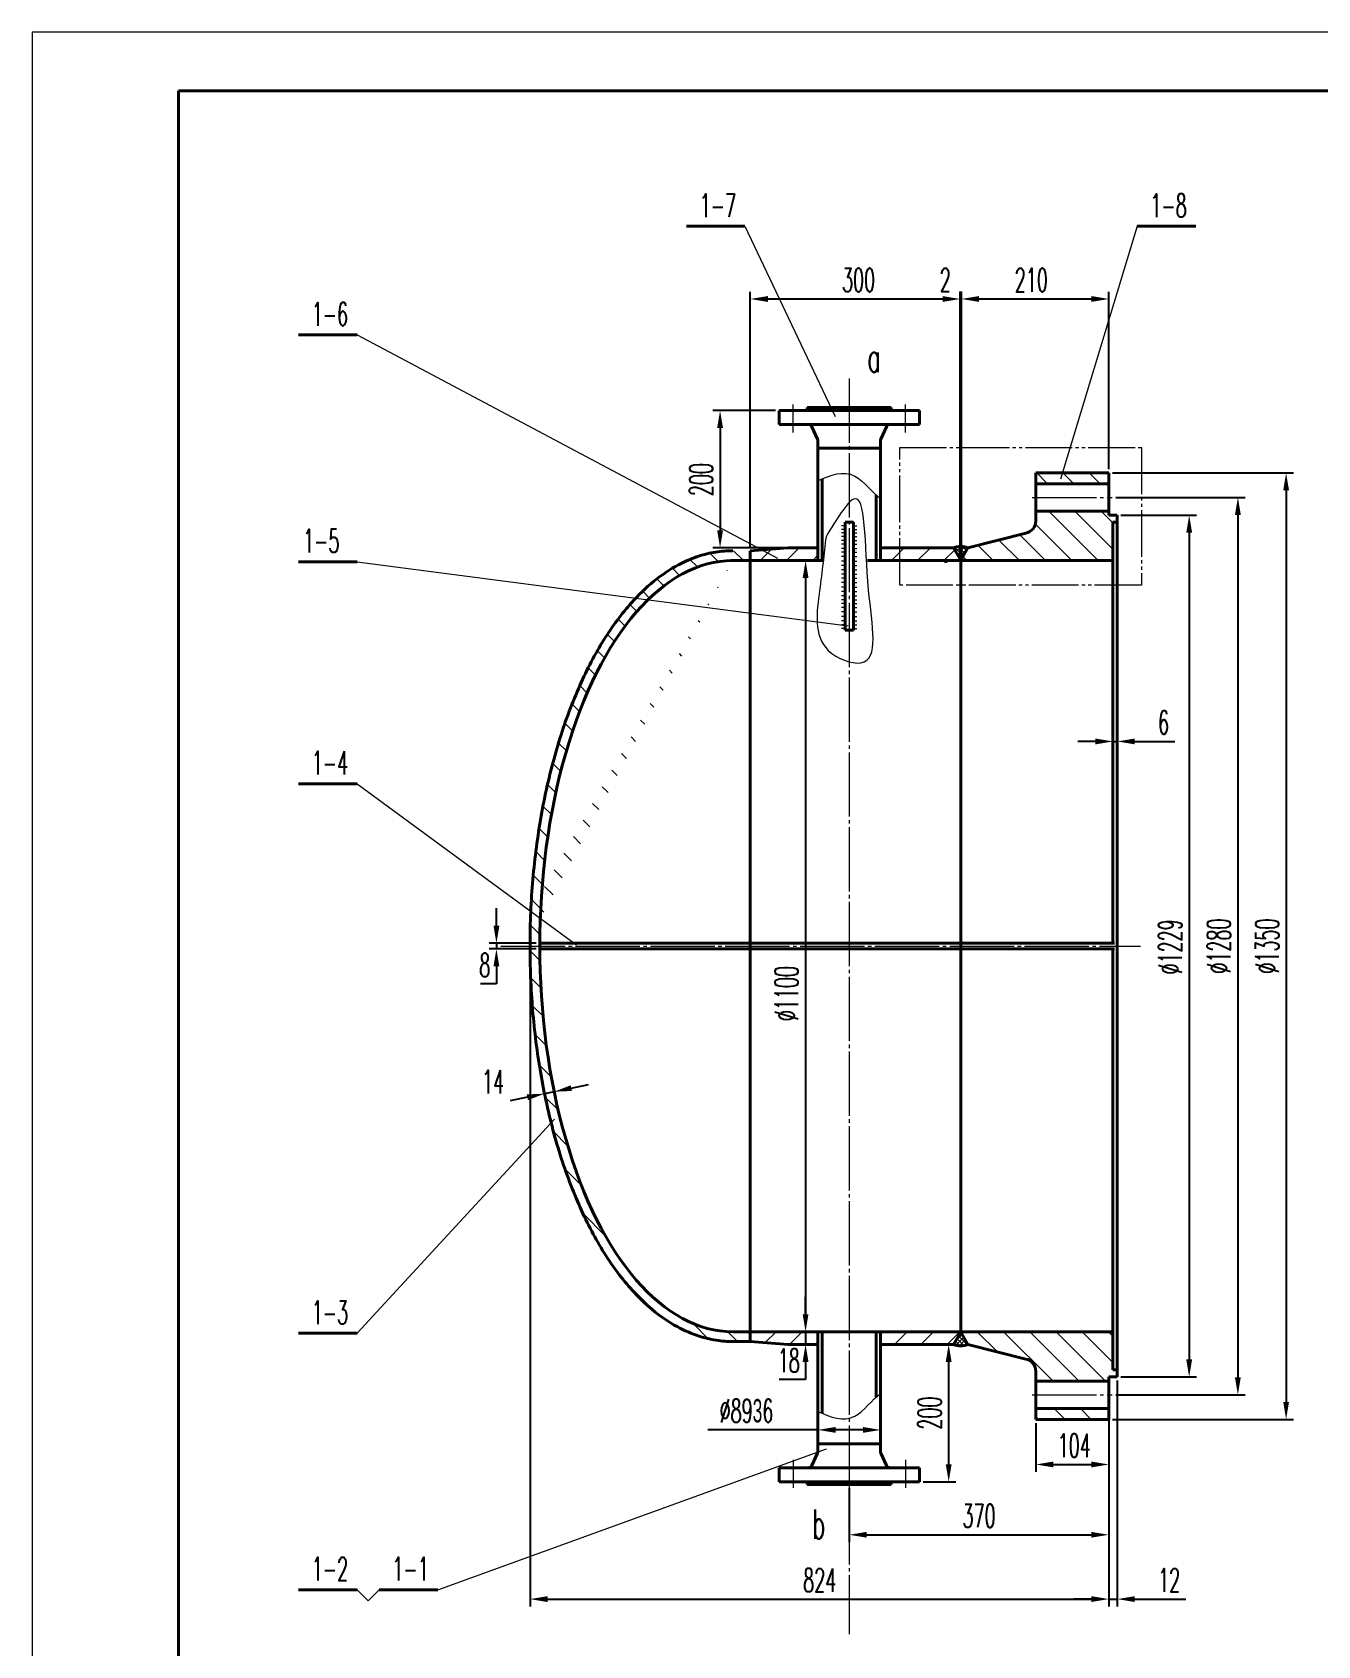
# Model space of a CAD drawing. Header units: millimetres. Extents: x 653 to 3278, y 1219 to 2187.
# Drawn here: x 653.4 to 873.2, y 1910.6 to 2186.8 of the extents above; entities that cross this region are included whole.
import ezdxf

# ---------------------------------------------------------------- set-up
doc = ezdxf.new("R2010")
doc.units = ezdxf.units.MM
doc.linetypes.add('JIS_08_11', pattern=[12.8, 11, -0.6, 0.6, -0.6])
doc.linetypes.add('JIS_09_08', pattern=[10.75, 8, -0.55, 0.55, -0.55, 0.55, -0.55])
for name, color, linetype, lineweight in [('图层1', 1, 'Continuous', 40), ('图层2', 4, 'JIS_08_11', 20), ('图层3', 2, 'Continuous', 20), ('图层5', 6, 'JIS_09_08', 20)]:
    doc.layers.add(name, color=color, linetype=linetype, lineweight=lineweight)
doc.styles.get("Standard").update_dxf_attribs({"font": 'romans.shx', "width": 0.55, "height": 4, "bigfont": 'gbcbig.shx'})
doc.styles.add('数字', font='romans.shx', dxfattribs={"width": 0.55, "height": 4, "bigfont": 'gbcbig.shx'})
doc.dimstyles.new('ISO-25', dxfattribs={"dimtxt": 4, "dimasz": 3, "dimexe": 1.25, "dimexo": 0.625, "dimgap": 1.25, "dimtad": 1, "dimtoh": 1, "dimtxsty": 'Standard', "dimcen": 2.5, "dimadec": 1, "dimazin": 2, "dimtfac": 1, "dimtmove": 0, "dimatfit": 3, "dimfxl": 1, "dimarcsym": 0})
pattern_1 = [(135, (246.604, 478.481), (-2.245064, -2.245064), [])]
pattern_2 = [(45, (246.6039, 478.4811), (-0.35921024, 0.35921024), []), (135, (246.6039, 478.4811), (-0.35921024, -0.35921024), [])]

# ---------------------------------------------------------------- blocks, each defined once
blk = doc.blocks.new('*D298')
at = {"layer": 'Defpoints', "color": 0}
for p in [(837.51, 1949.37), (793.11, 1938.21), (837.51, 1929.62)]:
    blk.add_point(p, dxfattribs=at)
at = {"layer": '图层3', "color": 0, "lineweight": -2}
for p, q in [((837.51, 1948.75), (837.51, 1928.37)), ((793.11, 1937.59), (793.11, 1928.37)), ((796.11, 1929.62), (834.51, 1929.62))]:
    blk.add_line(p, q, dxfattribs=at)
at = {"layer": '图层3', "color": 0}
for points in [[(796.11, 1930.12), (796.11, 1929.12), (793.11, 1929.62)], [(834.51, 1930.12), (834.51, 1929.12), (837.51, 1929.62)]]:
    blk.add_solid(points, dxfattribs=at)
at = {"layer": '图层3', "color": 0, "insert": (815.31, 1932.87), "char_height": 4, "attachment_point": 5, "style": '数字'}
blk.add_mtext('370', dxfattribs=at)
blk = doc.blocks.new('*D299')
at = {"layer": 'Defpoints', "color": 0}
for p in [(825.03, 1949.37), (837.51, 1949.37), (837.51, 1941.65)]:
    blk.add_point(p, dxfattribs=at)
at = {"layer": '图层3', "color": 0, "lineweight": -2}
for p, q in [((825.03, 1948.75), (825.03, 1940.4)), ((837.51, 1948.75), (837.51, 1940.4)), ((828.03, 1941.65), (834.51, 1941.65))]:
    blk.add_line(p, q, dxfattribs=at)
at = {"layer": '图层3', "color": 0}
for points in [[(828.03, 1942.15), (828.03, 1941.15), (825.03, 1941.65)], [(834.51, 1942.15), (834.51, 1941.15), (837.51, 1941.65)]]:
    blk.add_solid(points, dxfattribs=at)
at = {"layer": '图层3', "color": 0, "insert": (831.59, 1944.9), "char_height": 4, "attachment_point": 5, "style": '数字'}
blk.add_mtext('104', dxfattribs=at)
blk = doc.blocks.new('*D300')
at = {"layer": 'Defpoints', "color": 0}
for p in [(805.11, 1962.21), (810.12, 1962.21), (805.11, 1938.69)]:
    blk.add_point(p, dxfattribs=at)
at = {"layer": '图层3', "color": 0, "lineweight": -2}
for p, q in [((805.73, 1962.21), (811.37, 1962.21)), ((810.12, 1941.69), (810.12, 1959.21)), ((805.73, 1938.69), (811.37, 1938.69))]:
    blk.add_line(p, q, dxfattribs=at)
at = {"layer": '图层3', "color": 0}
for points in [[(809.62, 1959.21), (810.62, 1959.21), (810.12, 1962.21)], [(809.62, 1941.69), (810.62, 1941.69), (810.12, 1938.69)]]:
    blk.add_solid(points, dxfattribs=at)
at = {"layer": '图层3', "color": 0, "insert": (806.87, 1950.45), "char_height": 4, "attachment_point": 5, "rotation": 90, "style": '数字'}
blk.add_mtext('200', dxfattribs=at)
blk = doc.blocks.new('*D285')
at = {"layer": 'Defpoints', "color": 0}
for p in [(787.77, 1947.57), (798.45, 1947.57), (798.45, 1947.47)]:
    blk.add_point(p, dxfattribs=at)
at = {"layer": '图层3', "color": 0, "lineweight": -2}
for p, q in [((787.77, 1947.57), (768.93, 1947.57)), ((787.77, 1948.19), (787.77, 1948.82)), ((795.45, 1947.57), (790.77, 1947.57)), ((798.45, 1948.1), (798.45, 1948.82))]:
    blk.add_line(p, q, dxfattribs=at)
at = {"layer": '图层3', "color": 0}
for points in [[(790.77, 1948.07), (790.77, 1947.07), (787.77, 1947.57)], [(795.45, 1948.07), (795.45, 1947.07), (798.45, 1947.57)]]:
    blk.add_solid(points, dxfattribs=at)
at = {"layer": '图层3', "color": 0, "insert": (775.53, 1950.82), "char_height": 4, "attachment_point": 5, "style": '数字'}
blk.add_mtext('%%C89{\\fUniversalMath1 BT|b0|i0|c2|p16;3}6', dxfattribs=at)
blk = doc.blocks.new('*D301')
at = {"layer": 'Defpoints', "color": 0}
for p in [(781.11, 2122.05), (771.02, 2098.55), (782.85, 2098.55)]:
    blk.add_point(p, dxfattribs=at)
at = {"layer": '图层3', "color": 0, "lineweight": -2}
for p, q in [((780.48, 2122.05), (769.77, 2122.05)), ((771.02, 2119.05), (771.02, 2101.55)), ((782.22, 2098.55), (769.77, 2098.55))]:
    blk.add_line(p, q, dxfattribs=at)
at = {"layer": '图层3', "color": 0}
for points in [[(770.52, 2119.05), (771.52, 2119.05), (771.02, 2122.05)], [(770.52, 2101.55), (771.52, 2101.55), (771.02, 2098.55)]]:
    blk.add_solid(points, dxfattribs=at)
at = {"layer": '图层3', "color": 0, "insert": (767.77, 2110.22), "char_height": 4, "attachment_point": 5, "rotation": 90, "style": '数字'}
blk.add_mtext('200', dxfattribs=at)
blk = doc.blocks.new('*D302')
at = {"layer": 'Defpoints', "color": 0}
for p in [(812.07, 2141.13), (776.19, 2098.05), (812.07, 2096.37)]:
    blk.add_point(p, dxfattribs=at)
at = {"layer": '图层3', "color": 0, "lineweight": -2}
for p, q in [((776.19, 2098.68), (776.19, 2142.38)), ((779.19, 2141.13), (809.07, 2141.13)), ((812.07, 2097), (812.07, 2142.38))]:
    blk.add_line(p, q, dxfattribs=at)
at = {"layer": '图层3', "color": 0}
for points in [[(779.19, 2141.63), (779.19, 2140.63), (776.19, 2141.13)], [(809.07, 2141.63), (809.07, 2140.63), (812.07, 2141.13)]]:
    blk.add_solid(points, dxfattribs=at)
at = {"layer": '图层3', "color": 0, "insert": (794.7, 2144.38), "char_height": 4, "attachment_point": 5, "style": '数字'}
blk.add_mtext('300', dxfattribs=at)
blk = doc.blocks.new('*D303')
at = {"layer": 'Defpoints', "color": 0}
for p in [(837.51, 2141.13), (837.51, 2111.37), (812.31, 2096.36)]:
    blk.add_point(p, dxfattribs=at)
at = {"layer": '图层3', "color": 0, "lineweight": -2}
for p, q in [((812.31, 2096.99), (812.31, 2142.38)), ((815.31, 2141.13), (834.51, 2141.13)), ((837.51, 2112), (837.51, 2142.38))]:
    blk.add_line(p, q, dxfattribs=at)
at = {"layer": '图层3', "color": 0}
for points in [[(815.31, 2141.63), (815.31, 2140.63), (812.31, 2141.13)], [(834.51, 2141.63), (834.51, 2140.63), (837.51, 2141.13)]]:
    blk.add_solid(points, dxfattribs=at)
at = {"layer": '图层3', "color": 0, "insert": (824.25, 2144.38), "char_height": 4, "attachment_point": 5, "style": '数字'}
blk.add_mtext('210', dxfattribs=at)
blk = doc.blocks.new('*D304')
at = {"layer": 'Defpoints', "color": 0}
for p in [(738.51, 2030.37), (837.51, 1949.37), (837.51, 1918.61)]:
    blk.add_point(p, dxfattribs=at)
at = {"layer": '图层3', "color": 0, "lineweight": -2}
for p, q in [((738.51, 2029.75), (738.51, 1917.36)), ((837.51, 1948.75), (837.51, 1917.36)), ((741.51, 1918.61), (834.51, 1918.61))]:
    blk.add_line(p, q, dxfattribs=at)
at = {"layer": '图层3', "color": 0}
for points in [[(741.51, 1919.11), (741.51, 1918.11), (738.51, 1918.61)], [(834.51, 1919.11), (834.51, 1918.11), (837.51, 1918.61)]]:
    blk.add_solid(points, dxfattribs=at)
at = {"layer": '图层3', "color": 0, "insert": (788.06, 1921.86), "char_height": 4, "attachment_point": 5, "style": '数字'}
blk.add_mtext('824', dxfattribs=at)
blk = doc.blocks.new('*D305')
at = {"layer": 'Defpoints', "color": 0}
for p in [(837.51, 1956.63), (838.95, 1956.63), (838.95, 1918.61)]:
    blk.add_point(p, dxfattribs=at)
at = {"layer": '图层3', "color": 0, "lineweight": -2}
for p, q in [((837.51, 1956.01), (837.51, 1917.36)), ((838.95, 1956.01), (838.95, 1917.36)), ((834.51, 1918.61), (831.51, 1918.61)), ((837.51, 1918.61), (838.95, 1918.61)), ((841.95, 1918.61), (850.69, 1918.61))]:
    blk.add_line(p, q, dxfattribs=at)
at = {"layer": '图层3', "color": 0}
for points in [[(834.51, 1919.11), (834.51, 1918.11), (837.51, 1918.61)], [(841.95, 1919.11), (841.95, 1918.11), (838.95, 1918.61)]]:
    blk.add_solid(points, dxfattribs=at)
at = {"layer": '图层3', "color": 0, "insert": (847.82, 1921.86), "char_height": 4, "attachment_point": 5, "style": '数字'}
blk.add_mtext('12', dxfattribs=at)
blk = doc.blocks.new('*D306')
at = {"layer": 'Defpoints', "color": 0}
for p in [(838.23, 2066.88), (838.95, 2066.88), (838.95, 2065.4)]:
    blk.add_point(p, dxfattribs=at)
at = {"layer": '图层3', "color": 0, "lineweight": -2}
for p, q in [((838.23, 2066.26), (838.23, 2064.15)), ((838.95, 2066.26), (838.95, 2064.15)), ((835.23, 2065.4), (832.23, 2065.4)), ((838.23, 2065.4), (838.95, 2065.4)), ((841.95, 2065.4), (848.81, 2065.4))]:
    blk.add_line(p, q, dxfattribs=at)
at = {"layer": '图层3', "color": 0}
for points in [[(835.23, 2065.9), (835.23, 2064.9), (838.23, 2065.4)], [(841.95, 2065.9), (841.95, 2064.9), (838.95, 2065.4)]]:
    blk.add_solid(points, dxfattribs=at)
at = {"layer": '图层3', "color": 0, "insert": (846.88, 2068.65), "char_height": 4, "attachment_point": 5, "style": '数字'}
blk.add_mtext('6', dxfattribs=at)
blk = doc.blocks.new('*D307')
at = {"layer": 'Defpoints', "color": 0}
for p in [(732.76, 2029.89), (740.19, 2030.85), (740.19, 2029.89)]:
    blk.add_point(p, dxfattribs=at)
at = {"layer": '图层3', "color": 0, "lineweight": -2}
for p, q in [((732.76, 2033.85), (732.76, 2036.85)), ((739.56, 2030.85), (731.51, 2030.85)), ((739.56, 2029.89), (731.51, 2029.89)), ((732.76, 2030.85), (732.76, 2029.89)), ((732.76, 2026.89), (732.76, 2023.89)), ((732.76, 2023.89), (730.04, 2023.89))]:
    blk.add_line(p, q, dxfattribs=at)
at = {"layer": '图层3', "color": 0}
for points in [[(732.26, 2033.85), (733.26, 2033.85), (732.76, 2030.85)], [(732.26, 2026.89), (733.26, 2026.89), (732.76, 2029.89)]]:
    blk.add_solid(points, dxfattribs=at)
at = {"layer": '图层3', "color": 0, "insert": (730.77, 2027.14), "char_height": 4, "attachment_point": 5, "style": '数字'}
blk.add_mtext('8', dxfattribs=at)
blk = doc.blocks.new('*D308')
at = {"layer": 'Defpoints', "color": 0}
for p in [(740.98, 2005.11), (742.73, 2004.98), (741.08, 2004.63)]:
    blk.add_point(p, dxfattribs=at)
at = {"layer": '图层3', "color": 0, "lineweight": -2}
for p, q in [((740.95, 2005.24), (740.73, 2006.33)), ((742.63, 2005.45), (740.98, 2005.11)), ((742.6, 2005.59), (742.37, 2006.68)), ((745.56, 2006.07), (748.5, 2006.68)), ((738.05, 2004.5), (735.11, 2003.89))]:
    blk.add_line(p, q, dxfattribs=at)
at = {"layer": '图层3', "color": 0}
for points in [[(737.94, 2004.99), (738.15, 2004.01), (740.98, 2005.11)], [(745.46, 2006.55), (745.67, 2005.58), (742.63, 2005.45)]]:
    blk.add_solid(points, dxfattribs=at)
at = {"layer": '图层3', "color": 0, "insert": (732.18, 2007.14), "char_height": 4, "attachment_point": 5, "style": '数字'}
blk.add_mtext('14', dxfattribs=at)
blk = doc.blocks.new('*D309')
at = {"layer": 'Defpoints', "color": 0}
for p in [(780.77, 2096.37), (780.77, 1964.37), (785.64, 1964.37)]:
    blk.add_point(p, dxfattribs=at)
at = {"layer": '图层3', "color": 0, "lineweight": -2}
for p, q in [((781.39, 2096.37), (786.89, 2096.37)), ((785.64, 2093.37), (785.64, 1967.37)), ((781.39, 1964.37), (786.89, 1964.37))]:
    blk.add_line(p, q, dxfattribs=at)
at = {"layer": '图层3', "color": 0}
for points in [[(785.14, 2093.37), (786.14, 2093.37), (785.64, 2096.37)], [(785.14, 1967.37), (786.14, 1967.37), (785.64, 1964.37)]]:
    blk.add_solid(points, dxfattribs=at)
at = {"layer": '图层3', "color": 0, "insert": (782.39, 2022.25), "char_height": 4, "attachment_point": 5, "rotation": 90, "style": '数字'}
blk.add_mtext('%%C1100', dxfattribs=at)
blk = doc.blocks.new('*D310')
at = {"layer": 'Defpoints', "color": 0}
for p in [(785.64, 1964.37), (782.67, 1962.21), (785.64, 1962.21)]:
    blk.add_point(p, dxfattribs=at)
at = {"layer": '图层3', "color": 0, "lineweight": -2}
for p, q in [((785.64, 1967.37), (785.64, 1970.37)), ((785.01, 1964.37), (784.39, 1964.37)), ((785.64, 1964.37), (785.64, 1962.21)), ((783.29, 1962.21), (786.89, 1962.21)), ((785.64, 1959.21), (785.64, 1956.21)), ((785.64, 1956.21), (781.14, 1956.21))]:
    blk.add_line(p, q, dxfattribs=at)
at = {"layer": '图层3', "color": 0}
for points in [[(785.14, 1967.37), (786.14, 1967.37), (785.64, 1964.37)], [(785.14, 1959.21), (786.14, 1959.21), (785.64, 1962.21)]]:
    blk.add_solid(points, dxfattribs=at)
at = {"layer": '图层3', "color": 0, "insert": (782.76, 1959.46), "char_height": 4, "attachment_point": 5, "style": '数字'}
blk.add_mtext('18', dxfattribs=at)
blk = doc.blocks.new('*D311')
at = {"layer": 'Defpoints', "color": 0}
for p in [(838.95, 2104.11), (838.95, 1956.63), (851.26, 1956.63)]:
    blk.add_point(p, dxfattribs=at)
at = {"layer": '图层3', "color": 0, "lineweight": -2}
for p, q in [((839.57, 2104.11), (852.51, 2104.11)), ((851.26, 2101.11), (851.26, 1959.63)), ((839.57, 1956.63), (852.51, 1956.63))]:
    blk.add_line(p, q, dxfattribs=at)
at = {"layer": '图层3', "color": 0}
for points in [[(850.76, 2101.11), (851.76, 2101.11), (851.26, 2104.11)], [(850.76, 1959.63), (851.76, 1959.63), (851.26, 1956.63)]]:
    blk.add_solid(points, dxfattribs=at)
at = {"layer": '图层3', "color": 0, "insert": (848.01, 2030.24), "char_height": 4, "attachment_point": 5, "rotation": 90, "style": '数字'}
blk.add_mtext('%%C1229', dxfattribs=at)
blk = doc.blocks.new('*D312')
at = {"layer": 'Defpoints', "color": 0}
for p in [(838.11, 2107.17), (838.11, 1953.57), (859.59, 1953.57)]:
    blk.add_point(p, dxfattribs=at)
at = {"layer": '图层3', "color": 0, "lineweight": -2}
for p, q in [((838.73, 2107.17), (860.84, 2107.17)), ((859.59, 2104.17), (859.59, 1956.57)), ((838.73, 1953.57), (860.84, 1953.57))]:
    blk.add_line(p, q, dxfattribs=at)
at = {"layer": '图层3', "color": 0}
for points in [[(859.09, 2104.17), (860.09, 2104.17), (859.59, 2107.17)], [(859.09, 1956.57), (860.09, 1956.57), (859.59, 1953.57)]]:
    blk.add_solid(points, dxfattribs=at)
at = {"layer": '图层3', "color": 0, "insert": (856.34, 2030.37), "char_height": 4, "attachment_point": 5, "rotation": 90, "style": '数字'}
blk.add_mtext('%%C1280', dxfattribs=at)
blk = doc.blocks.new('*D313')
at = {"layer": 'Defpoints', "color": 0}
for p in [(837.51, 2111.37), (837.51, 1949.37), (867.84, 1949.37)]:
    blk.add_point(p, dxfattribs=at)
at = {"layer": '图层3', "color": 0, "lineweight": -2}
for p, q in [((838.13, 2111.37), (869.09, 2111.37)), ((867.84, 2108.37), (867.84, 1952.37)), ((838.13, 1949.37), (869.09, 1949.37))]:
    blk.add_line(p, q, dxfattribs=at)
at = {"layer": '图层3', "color": 0}
for points in [[(867.34, 2108.37), (868.34, 2108.37), (867.84, 2111.37)], [(867.34, 1952.37), (868.34, 1952.37), (867.84, 1949.37)]]:
    blk.add_solid(points, dxfattribs=at)
at = {"layer": '图层3', "color": 0, "insert": (864.59, 2030.37), "char_height": 4, "attachment_point": 5, "rotation": 90, "style": '数字'}
blk.add_mtext('%%C1350', dxfattribs=at)

msp = doc.modelspace()

# ---------------------------------------------------------------- hatches: boundary and pattern name
at = {"layer": '图层3'}
h = msp.add_hatch(dxfattribs=at)
h.set_pattern_fill('ANSI31', color=256, angle=90, style=0)
h.paths.add_polyline_path([(838.226, 2102.913), (838.946, 2102.913), (838.946, 2104.113), (837.506, 2104.113), (837.506, 2104.833), (825.026, 2104.833), (825.026, 2103.151, -0.3525056), (823.327, 2101.041), (813.414, 2098.533), (812.306, 2096.613), (812.306, 2096.361), (838.226, 2096.373)])
h.paths.add_polyline_path([(838.226, 1964.373), (812.306, 1964.373), (812.306, 1964.133), (813.414, 1962.213), (823.327, 1959.704, -0.3525056), (825.026, 1957.594), (825.026, 1955.913), (837.506, 1955.913), (837.506, 1956.633), (838.946, 1956.633), (838.946, 1957.833), (838.226, 1957.833)])
h.paths.add_polyline_path([(837.506, 1951.233), (825.026, 1951.233), (825.026, 1949.373), (837.506, 1949.373)])
h.paths.add_polyline_path([(837.506, 2111.373), (825.026, 2111.373), (825.026, 2109.513), (837.506, 2109.513)])
h = msp.add_hatch(dxfattribs=at)
h.set_pattern_fill('ANSI37', color=256, scale=0.16, style=0)
h.set_pattern_definition(pattern_2)
h.paths.add_polyline_path([(813.414, 2098.533, 0.2121698), (810.957, 2098.533), (812.066, 2096.613), (812.066, 2096.361), (812.306, 2096.361), (812.306, 2096.613)])
h = msp.add_hatch(dxfattribs=at)
h.set_pattern_fill('ANSI31', color=256, angle=90, style=0)
h.set_pattern_definition(pattern_1)
edge = h.paths.add_edge_path()
edge.add_line((776.186, 2098.053), (773.186, 2098.053))
edge.add_spline(control_points=[(773.186, 2098.053), (772.201, 2098.053), (771.216, 2097.972), (769.259, 2097.654), (768.286, 2097.415), (766.362, 2096.784), (765.41, 2096.392), (763.014, 2095.2), (761.591, 2094.296), (758.834, 2092.155), (757.501, 2090.919), (754.521, 2087.687), (752.913, 2085.575), (749.913, 2080.871), (748.519, 2078.28), (745.975, 2072.688), (744.825, 2069.687), (742.794, 2063.356), (741.914, 2060.026), (740.445, 2053.127), (739.857, 2049.558), (739.215, 2044.185), (739.042, 2042.437), (738.905, 2040.678)], knot_values=[0, 0, 0, 0, 0.081243, 0.081243, 0.162486, 0.162486, 0.243729, 0.243729, 0.3703096, 0.3703096, 0.4968902, 0.4968902, 0.6647397, 0.6647397, 0.8325891, 0.8325891, 1.0004386, 1.0004386, 1.168288, 1.168288, 1.3361375, 1.3361375, 1.4160192, 1.4160192, 1.4160192, 1.4160192], degree=3, periodic=0)
edge.add_line((738.905, 2040.678), (740.517, 2039.709))
edge.add_ellipse((773.186, 2030.373), major_axis=(0, 66), ratio=0.5, start_angle=0, end_angle=81.86786, ccw=False)
edge.add_line((773.186, 2096.373), (776.186, 2096.373))
edge.add_line((776.186, 2096.373), (776.186, 2098.053))
h = msp.add_hatch(dxfattribs=at)
h.set_pattern_fill('ANSI31', color=256, style=0)
h.set_pattern_definition([(45, (246.604, 478.481), (-2.245064, 2.245064), [])])
h.paths.add_polyline_path([(810.957, 2098.533), (799.799, 2098.533), (798.446, 2096.361), (798.446, 2096.354), (812.066, 2096.361), (812.066, 2096.613)])
h.paths.add_polyline_path([(787.766, 2098.533), (782.666, 2098.533), (776.186, 2098.053), (776.186, 2096.373), (787.766, 2096.373)])
h.paths.add_polyline_path([(787.766, 1964.373), (776.186, 1964.373), (776.186, 1962.693), (782.666, 1962.213), (787.766, 1962.213)])
h.paths.add_polyline_path([(812.066, 1964.133), (812.066, 1964.373), (798.446, 1964.373), (798.446, 1962.213), (810.957, 1962.213)])
h = msp.add_hatch(dxfattribs=at)
h.set_pattern_fill('ANSI31', color=256, angle=90, style=0)
h.set_pattern_definition(pattern_1)
edge = h.paths.add_edge_path()
edge.add_ellipse((773.186, 2030.373), major_axis=(0, 66), ratio=0.5, start_angle=81.86786, end_angle=90, ccw=False)
edge.add_line((740.517, 2039.709), (738.905, 2040.678))
edge.add_spline(control_points=[(738.905, 2040.678), (738.754, 2038.741), (738.646, 2036.791), (738.53, 2033.35), (738.506, 2031.861), (738.506, 2030.373)], knot_values=[1.4160192, 1.4160192, 1.4160192, 1.4160192, 1.5039869, 1.5039869, 1.5707964, 1.5707964, 1.5707964, 1.5707964], degree=3, periodic=0)
edge.add_line((738.506, 2030.373), (740.186, 2030.373))
h = msp.add_hatch(dxfattribs=at)
h.set_pattern_fill('ANSI31', color=256, angle=90, style=0)
h.set_pattern_definition(pattern_1)
edge = h.paths.add_edge_path()
edge.add_spline(control_points=[(738.506, 2030.373), (738.506, 2028.121), (738.562, 2025.87), (738.865, 2019.909), (739.21, 2016.219), (740.204, 2009), (740.854, 2005.473), (742.44, 1998.675), (743.378, 1995.405), (745.517, 1989.211), (746.719, 1986.288), (749.361, 1980.865), (750.801, 1978.366), (753.888, 1973.86), (755.535, 1971.853), (759.006, 1968.391), (760.83, 1966.935), (763.951, 1965.039), (765.206, 1964.423), (767.761, 1963.46), (769.06, 1963.115), (771.304, 1962.766), (772.245, 1962.693), (773.186, 1962.693)], knot_values=[1.5707964, 1.5707964, 1.5707964, 1.5707964, 1.6718364, 1.6718364, 1.8396858, 1.8396858, 2.0075353, 2.0075353, 2.1753847, 2.1753847, 2.3432342, 2.3432342, 2.5110836, 2.5110836, 2.6789331, 2.6789331, 2.8467825, 2.8467825, 2.9553785, 2.9553785, 3.0639746, 3.0639746, 3.1415927, 3.1415927, 3.1415927, 3.1415927], degree=3, periodic=0)
edge.add_line((773.186, 1962.693), (776.186, 1962.693))
edge.add_line((776.186, 1962.693), (776.186, 1964.373))
edge.add_line((776.186, 1964.373), (773.186, 1964.373))
edge.add_ellipse((773.186, 2030.373), major_axis=(0, 66), ratio=0.5, start_angle=90, end_angle=180, ccw=False)
edge.add_line((740.186, 2030.373), (738.506, 2030.373))
h = msp.add_hatch(dxfattribs=at)
h.set_pattern_fill('ANSI37', color=256, scale=0.16, style=0)
h.set_pattern_definition(pattern_2)
h.paths.add_polyline_path([(813.414, 1962.213), (812.306, 1964.133), (812.306, 1964.373), (812.066, 1964.373), (812.066, 1964.133), (810.957, 1962.213, 0.2121698)])

# ---------------------------------------------------------------- linework, layer by layer
at = {"layer": '图层1'}
for p, q in [((678.366, 2176.779), (678.366, 1602.779)), ((1063.866, 2176.779), (678.366, 2176.779)), ((765.277, 2153.575), (775.277, 2153.575)), ((842.379, 2153.575), (852.379, 2153.575)), ((698.931, 2134.975), (708.931, 2134.975)), ((805.106, 2122.053), (781.106, 2122.053)), ((781.106, 2119.653), (781.106, 2122.053)), ((800.306, 2122.533), (785.906, 2122.533)), ((785.906, 2122.533), (785.906, 2122.053)), ((800.306, 2122.533), (800.306, 2122.053)), ((805.106, 2119.653), (805.106, 2122.053)), ((805.106, 2119.653), (781.106, 2119.653)), ((787.695, 2117.16), (786.701, 2119.243)), ((798.516, 2117.16), (799.51, 2119.243)), ((787.766, 2096.373), (787.766, 2116.85)), ((787.766, 2115.573), (798.446, 2115.573)), ((798.446, 2096.354), (798.446, 2116.85)), ((788.486, 2096.373), (788.486, 2110.351)), ((837.506, 2111.373), (825.026, 2111.373)), ((825.026, 2111.373), (825.026, 2103.151)), ((837.506, 2111.373), (837.506, 2104.113)), ((797.726, 2096.354), (797.726, 2107.554)), ((825.026, 2109.513), (837.506, 2109.513)), ((837.506, 2104.833), (825.026, 2104.833)), ((792.386, 2102.911), (792.386, 2084.42)), ((792.386, 2102.911), (793.826, 2102.911)), ((793.826, 2102.911), (793.826, 2084.42)), ((838.946, 2104.113), (837.506, 2104.113)), ((838.946, 2102.913), (838.226, 2102.913)), ((838.226, 2030.853), (838.226, 2102.913)), ((838.946, 2104.113), (838.946, 1956.633)), ((823.327, 2101.041), (813.414, 2098.533)), ((698.931, 2096.144), (708.931, 2096.144)), ((788.689, 2096.373), (772.843, 2096.373)), ((776.186, 2098.053), (782.666, 2098.533)), ((776.186, 1962.693), (776.186, 2098.053)), ((787.766, 2098.533), (782.666, 2098.533)), ((838.226, 2096.373), (796.237, 2096.353)), ((810.957, 2098.533), (798.446, 2098.533)), ((809.656, 2096.359), (809.656, 2095.984)), ((812.066, 2096.613), (810.957, 2098.533)), ((812.066, 2096.613), (812.066, 2096.373)), ((812.182, 2096.373), (812.182, 1964.373)), ((812.306, 2096.613), (813.414, 2098.533)), ((812.306, 2096.613), (812.306, 2096.373)), ((792.386, 2084.42), (793.826, 2084.42)), ((698.931, 2058.158), (708.931, 2058.158)), ((740.186, 2030.853), (838.476, 2030.853)), ((740.186, 2029.893), (838.476, 2029.893)), ((838.226, 1957.833), (838.226, 2029.893)), ((698.931, 1964.111), (708.931, 1964.111)), ((812.066, 1964.373), (773.186, 1964.373)), ((787.766, 1964.373), (787.766, 1943.896)), ((788.486, 1964.373), (788.486, 1950.394)), ((797.726, 1964.373), (797.726, 1953.192)), ((798.446, 1964.373), (798.446, 1943.896)), ((812.066, 1964.133), (810.957, 1962.213)), ((838.226, 1964.373), (812.066, 1964.373)), ((812.066, 1964.133), (812.066, 1964.373)), ((812.306, 1964.133), (812.306, 1964.373)), ((812.306, 1964.133), (813.414, 1962.213)), ((773.186, 1962.693), (776.186, 1962.693)), ((776.186, 1962.693), (782.666, 1962.213)), ((787.766, 1962.213), (782.666, 1962.213)), ((810.957, 1962.213), (798.446, 1962.213)), ((823.327, 1959.704), (813.414, 1962.213)), ((825.026, 1949.373), (825.026, 1957.594)), ((825.026, 1955.913), (837.506, 1955.913)), ((838.946, 1956.633), (837.506, 1956.633)), ((837.506, 1956.633), (837.506, 1949.373)), ((838.946, 1957.833), (838.226, 1957.833)), ((837.506, 1951.233), (825.026, 1951.233)), ((825.026, 1951.233), (825.026, 1951.233)), ((837.506, 1949.373), (825.026, 1949.373)), ((787.766, 1945.173), (798.446, 1945.173)), ((787.695, 1943.585), (786.701, 1941.502)), ((798.516, 1943.585), (799.51, 1941.502)), ((805.106, 1941.093), (781.106, 1941.093)), ((781.106, 1941.093), (781.106, 1938.693)), ((805.106, 1938.693), (781.106, 1938.693)), ((785.906, 1938.213), (785.906, 1938.693)), ((800.306, 1938.213), (800.306, 1938.693)), ((805.106, 1941.093), (805.106, 1938.693)), ((800.306, 1938.213), (785.906, 1938.213)), ((698.931, 1920.198), (708.931, 1920.198)), ((712.718, 1920.198), (722.718, 1920.198))]:
    msp.add_line(p, q, dxfattribs=at)
for centre, radius, start, end in [((786.051, 2118.933), 0.72, 25.51387, 90), ((800.16, 2118.933), 0.72, 90, 154.48613), ((787.046, 2116.85), 0.72, 0, 25.51387), ((799.166, 2116.85), 0.72, 154.48613, 180), ((822.866, 2103.151), 2.16, 282.32865, 0), ((812.186, 2095.768), 3.025, 66.04241, 113.95759), ((812.186, 1964.977), 3.025, 246.04241, 293.95759), ((822.866, 1957.594), 2.16, 0, 77.67135), ((786.051, 1941.813), 0.72, 270, 334.48613), ((787.046, 1943.896), 0.72, 334.48613, 0), ((799.166, 1943.896), 0.72, 180, 205.51387), ((800.16, 1941.813), 0.72, 205.51387, 270)]:
    msp.add_arc(centre, radius, start, end, dxfattribs=at)
msp.add_ellipse((773.186, 2030.373), major_axis=(0, 66), ratio=0.5, start_param=0, end_param=3.1415927, dxfattribs=at)
msp.add_open_spline([(773.186, 2098.053), (772.201, 2098.053), (771.216, 2097.972), (769.259, 2097.654), (768.286, 2097.415), (766.362, 2096.784), (765.41, 2096.392), (763.014, 2095.2), (761.591, 2094.296), (758.834, 2092.155), (757.501, 2090.919), (754.521, 2087.687), (752.913, 2085.575), (749.913, 2080.871), (748.519, 2078.28), (745.975, 2072.688), (744.825, 2069.687), (742.794, 2063.356), (741.914, 2060.026), (740.445, 2053.127), (739.857, 2049.558), (738.987, 2042.278), (738.705, 2038.566), (738.455, 2031.103), (738.487, 2027.351), (738.865, 2019.909), (739.21, 2016.219), (740.204, 2009), (740.854, 2005.473), (742.44, 1998.675), (743.378, 1995.405), (745.517, 1989.211), (746.719, 1986.288), (749.361, 1980.865), (750.801, 1978.366), (753.888, 1973.86), (755.535, 1971.853), (759.006, 1968.391), (760.83, 1966.935), (763.951, 1965.039), (765.206, 1964.423), (767.761, 1963.46), (769.06, 1963.115), (771.304, 1962.766), (772.245, 1962.693), (773.186, 1962.693)], degree=3, knots=[0, 0, 0, 0, 0.081243, 0.081243, 0.162486, 0.162486, 0.243729, 0.243729, 0.3703096, 0.3703096, 0.4968902, 0.4968902, 0.6647397, 0.6647397, 0.8325891, 0.8325891, 1.0004386, 1.0004386, 1.168288, 1.168288, 1.3361375, 1.3361375, 1.5039869, 1.5039869, 1.6718364, 1.6718364, 1.8396858, 1.8396858, 2.0075353, 2.0075353, 2.1753847, 2.1753847, 2.3432342, 2.3432342, 2.5110836, 2.5110836, 2.6789331, 2.6789331, 2.8467825, 2.8467825, 2.9553785, 2.9553785, 3.0639746, 3.0639746, 3.1415927, 3.1415927, 3.1415927, 3.1415927], dxfattribs=at)
at = {"layer": '图层2'}
for p, q in [((793.106, 2127.533), (793.106, 1912.602)), ((783.506, 2118.278), (783.506, 2123.078)), ((802.706, 2118.278), (802.706, 2123.078)), ((824.426, 2107.173), (838.106, 2107.173)), ((733.506, 2030.373), (842.946, 2030.373)), ((824.426, 1953.573), (838.106, 1953.573)), ((783.506, 1942.467), (783.506, 1937.667)), ((802.706, 1942.467), (802.706, 1937.667))]:
    msp.add_line(p, q, dxfattribs=at)
at = {"layer": '图层3'}
for p, q in [((653.366, 2186.779), (653.366, 1592.779)), ((1494.366, 2186.779), (653.366, 2186.779)), ((775.277, 2153.575), (790.717, 2120.991)), ((842.379, 2153.575), (829.248, 2110.3)), ((809.066, 2141.133), (802.099, 2141.133)), ((812.066, 2141.758), (812.066, 2142.383)), ((812.306, 2141.133), (812.066, 2141.133)), ((812.306, 2141.758), (812.306, 2142.383)), ((815.306, 2141.133), (818.306, 2141.133)), ((708.931, 2134.975), (780.82, 2096.791)), ((792.386, 2102.28), (791.78, 2102.28)), ((792.386, 2101.658), (791.78, 2101.658)), ((792.386, 2101.658), (791.78, 2101.658)), ((793.826, 2102.28), (794.431, 2102.28)), ((793.826, 2101.658), (794.431, 2101.658)), ((793.826, 2101.658), (794.431, 2101.658)), ((792.386, 2101.116), (791.78, 2101.116)), ((792.386, 2100.481), (791.78, 2100.481)), ((792.386, 2099.813), (791.78, 2099.813)), ((792.386, 2099.145), (791.78, 2099.145)), ((793.826, 2101.116), (794.431, 2101.116)), ((793.826, 2100.481), (794.431, 2100.481)), ((793.826, 2099.813), (794.431, 2099.813)), ((793.826, 2099.145), (794.431, 2099.145)), ((708.931, 2096.144), (792.912, 2085.198)), ((792.386, 2098.443), (791.78, 2098.443)), ((792.386, 2097.775), (791.78, 2097.775)), ((792.386, 2097.04), (791.78, 2097.04)), ((792.386, 2096.271), (791.78, 2096.271)), ((793.826, 2098.443), (794.431, 2098.443)), ((793.826, 2097.775), (794.431, 2097.775)), ((793.826, 2097.04), (794.431, 2097.04)), ((793.826, 2096.271), (794.431, 2096.271)), ((792.386, 2095.536), (791.78, 2095.536)), ((792.386, 2094.801), (791.78, 2094.801)), ((792.386, 2094.032), (791.78, 2094.032)), ((792.386, 2093.364), (791.78, 2093.364)), ((793.826, 2095.536), (794.431, 2095.536)), ((793.826, 2094.801), (794.431, 2094.801)), ((793.826, 2094.032), (794.431, 2094.032)), ((793.826, 2093.364), (794.431, 2093.364)), ((792.386, 2092.596), (791.78, 2092.596)), ((792.386, 2091.827), (791.78, 2091.827)), ((792.386, 2091.058), (791.78, 2091.058)), ((793.826, 2092.596), (794.431, 2092.596)), ((793.826, 2091.827), (794.431, 2091.827)), ((793.826, 2091.058), (794.431, 2091.058)), ((792.386, 2090.323), (791.78, 2090.323)), ((792.386, 2089.622), (791.78, 2089.622)), ((792.386, 2088.987), (791.78, 2088.987)), ((792.386, 2088.337), (791.78, 2088.337)), ((793.826, 2090.323), (794.431, 2090.323)), ((793.826, 2089.622), (794.431, 2089.622)), ((793.826, 2088.987), (794.431, 2088.987)), ((793.826, 2088.337), (794.431, 2088.337)), ((792.386, 2087.568), (791.78, 2087.568)), ((792.386, 2086.799), (791.78, 2086.799)), ((792.386, 2086.064), (791.78, 2086.064)), ((792.386, 2085.363), (791.78, 2085.363)), ((793.826, 2087.568), (794.431, 2087.568)), ((793.826, 2086.799), (794.431, 2086.799)), ((793.826, 2086.064), (794.431, 2086.064)), ((793.826, 2085.363), (794.431, 2085.363)), ((792.386, 2084.728), (791.78, 2084.728)), ((793.826, 2084.728), (794.431, 2084.728)), ((708.931, 2058.158), (746.453, 2030.573)), ((708.931, 1964.111), (742.705, 2000.774)), ((722.718, 1920.198), (789.204, 1944.336)), ((708.931, 1920.198), (710.825, 1918.305)), ((710.825, 1918.305), (712.718, 1920.198))]:
    msp.add_line(p, q, dxfattribs=at)
for points in [[(787.766, 2110.031), (789.896, 2111), (793.799, 2112.547), (797.037, 2107.988), (798.446, 2106.952)], [(787.766, 1950.714), (789.896, 1949.746), (793.799, 1948.198), (797.037, 1952.758), (798.446, 1953.793)]]:
    msp.add_open_spline(points, degree=3, knots=[24.3901526, 24.3901526, 24.3901526, 24.3901526, 77.9663974, 120.2371995, 120.2371995, 120.2371995, 120.2371995], dxfattribs=at)
at = {"layer": '图层3', "start_tangent": (0.1832839, 0.98306)}
msp.add_spline([(789.138, 2100.433), (793.847, 2106.864), (796.423, 2091.336), (795.102, 2078.866), (789.53, 2080.984), (788.039, 2091.257), (789.138, 2100.433)], degree=3, dxfattribs=at)
at = {"layer": '图层5'}
msp.add_lwpolyline([(801.755, 2115.729), (843.089, 2115.729), (843.089, 2092.168), (801.755, 2092.168)], close=True, dxfattribs=at)

# ---------------------------------------------------------------- texts
at = {"layer": '图层3', "attachment_point": 1, "style": '数字'}
for s, insert, char_height, width in [('1-7', (767.515, 2159.149), 4, 10), ('1-8', (844.616, 2159.149), 4, 10), ('1-6', (701.168, 2140.549), 4, 10), ('a', (796.238, 2133.624), 5, 12.03142), ('1-5', (699.68, 2101.718), 4, 10), ('1-4', (701.168, 2063.732), 4, 10), ('1-3', (701.168, 1969.685), 4, 10), ('b', (786.783, 1933.934), 5, 12.03142), ('1-2', (701.168, 1925.772), 4, 10), ('1-1', (714.956, 1925.772), 4, 10)]:
    msp.add_mtext(s, dxfattribs=dict(at, insert=insert, char_height=char_height, width=width))
at = {"layer": '图层3', "insert": (809.543, 2144.383), "char_height": 4, "attachment_point": 5, "style": '数字'}
msp.add_mtext('2', dxfattribs=at)

# ---------------------------------------------------------------- dimensions: what is measured, and where the dimension line sits
at = {"layer": '图层3'}
for base, p1, p2, text, picture, middle in [((812.066, 2141.133), (776.186, 2098.053), (812.066, 2096.373), '300', '*D302', (794.697, 2141.133)), ((837.506, 2141.133), (812.306, 2096.361), (837.506, 2111.373), '210', '*D303', (824.249, 2141.133)), ((837.506, 1918.606), (738.506, 2030.373), (837.506, 1949.373), '824', '*D304', (788.062, 1918.606)), ((798.446, 1947.57), (787.766, 1947.57), (798.446, 1947.474), '%%C89{\\fUniversalMath1 BT|b0|i0|c2|p16;3}6', '*D285', (775.528, 1947.57)), ((837.506, 1941.651), (825.026, 1949.373), (837.506, 1949.373), '104', '*D299', (831.586, 1941.651))]:
    dim = msp.add_linear_dim(base=base, p1=p1, p2=p2, text=text, dimstyle='ISO-25', override={"dimtxsty": '数字'}, dxfattribs=at)
    dim.commit()
    dim.dimension.update_dxf_attribs({"geometry": picture, "text_midpoint": middle, "dimtype": 160})
for base, p1, p2, text, picture, middle in [((771.02, 2098.546), (781.106, 2122.053), (782.847, 2098.546), '200', '*D301', (771.02, 2110.218)), ((851.264, 1956.633), (838.946, 2104.113), (838.946, 1956.633), '%%C1229', '*D311', (851.264, 2030.242)), ((785.636, 1964.373), (780.766, 2096.373), (780.766, 1964.373), '%%C1100', '*D309', (785.636, 2022.248))]:
    dim = msp.add_linear_dim(base=base, p1=p1, p2=p2, angle=90, text=text, dimstyle='ISO-25', override={"dimtxsty": '数字'}, dxfattribs=at)
    dim.commit()
    dim.dimension.update_dxf_attribs({"geometry": picture, "text_midpoint": middle, "dimtype": 160})
for base, p1, p2, text, picture, middle in [((867.84, 1949.373), (837.506, 2111.373), (837.506, 1949.373), '%%C1350', '*D313', (864.59, 2030.373)), ((859.59, 1953.573), (838.106, 2107.173), (838.106, 1953.573), '%%C1280', '*D312', (856.34, 2030.373)), ((732.758, 2029.893), (740.186, 2030.853), (740.186, 2029.893), '8', '*D307', (730.774, 2027.143)), ((785.636, 1962.213), (785.636, 1964.373), (782.666, 1962.213), '18', '*D310', (782.763, 1959.463)), ((810.117, 1962.213), (805.106, 1938.693), (805.106, 1962.213), '200', '*D300', (806.867, 1950.453))]:
    dim = msp.add_linear_dim(base=base, p1=p1, p2=p2, angle=90, text=text, dimstyle='ISO-25', override={"dimtxsty": '数字'}, dxfattribs=at)
    dim.commit()
    dim.dimension.update_dxf_attribs({"geometry": picture, "text_midpoint": middle})
for base, p1, p2, text, picture, middle in [((838.946, 2065.401), (838.226, 2066.883), (838.946, 2066.883), '6', '*D306', (846.877, 2068.651)), ((838.946, 1918.606), (837.506, 1956.633), (838.946, 1956.633), '12', '*D305', (847.819, 1921.856)), ((837.506, 1929.622), (793.106, 1938.213), (837.506, 1949.373), '370', '*D298', (815.306, 1932.872))]:
    dim = msp.add_linear_dim(base=base, p1=p1, p2=p2, text=text, dimstyle='ISO-25', override={"dimtxsty": '数字'}, dxfattribs=at)
    dim.commit()
    dim.dimension.update_dxf_attribs({"geometry": picture, "text_midpoint": middle})
dim = msp.add_aligned_dim(p1=(742.727, 2004.976), p2=(741.082, 2004.633), distance=-0.487, text='14', dimstyle='ISO-25', override={"dimtxsty": '数字'}, dxfattribs=at)
dim.commit()
dim.dimension.update_dxf_attribs({"geometry": '*D308', "text_midpoint": (732.183, 2007.136)})

doc.saveas('drawing.dxf')
